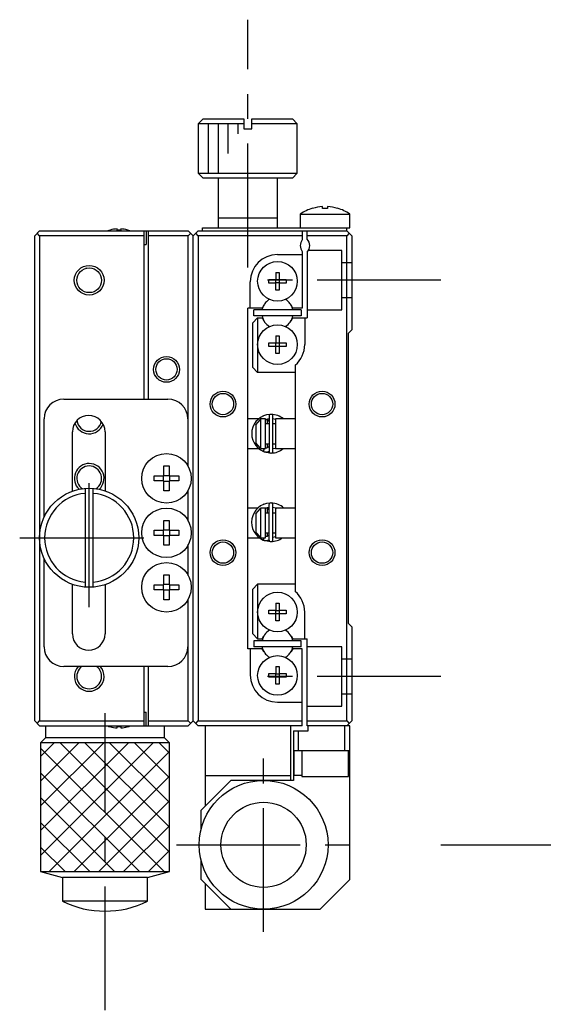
# Model space of a CAD drawing. Extents: x 85 to 389, y -2 to 215.
# Drawn here: x 246.2 to 299.2, y 68.2 to 168.2 of the extents above; entities that cross this region are included whole.
import ezdxf

# ---------------------------------------------------------------- set-up
doc = ezdxf.new("R2010")
doc.units = 0
doc.header["$LTSCALE"] = 10
doc.linetypes.add('CENTER', pattern=[2, 1.25, -0.25, 0.25, -0.25])
doc.linetypes.add('DASHED', pattern=[3.5, 2, -1.5])
doc.layers.get('0').update_dxf_attribs({"linetype": 'CONTINUOUS'})
doc.layers.add('CENTER', color=1, linetype='CENTER')

msp = doc.modelspace()

# ---------------------------------------------------------------- linework, layer by layer
at = {"color": 7, "linetype": 'CONTINUOUS'}
for p, q in [((264.74146, 158.226774), (264.24146, 157.726774)), ((264.74146, 158.226774), (268.84146, 158.226774)), ((268.84146, 158.226774), (268.84146, 157.226774)), ((269.64146, 158.226774), (273.74146, 158.226774)), ((269.64146, 157.226774), (269.64146, 158.226774)), ((274.24146, 157.726774), (273.74146, 158.226774)), ((268.84146, 157.726774), (264.24146, 157.726774)), ((264.24146, 157.726774), (264.24146, 152.726774)), ((268.84146, 157.226774), (269.64146, 157.226774)), ((274.24146, 157.726774), (269.64146, 157.726774)), ((274.24146, 152.726774), (274.24146, 157.726774)), ((264.24146, 152.726774), (274.24146, 152.726774)), ((264.24146, 152.726774), (264.74146, 152.226774)), ((273.74146, 152.226774), (264.74146, 152.226774)), ((266.24146, 152.226774), (266.24146, 147.226774)), ((272.24146, 147.226774), (272.24146, 152.226774)), ((273.74146, 152.226774), (274.24146, 152.726774)), ((275.78287, 149.189355), (275.779527, 149.19621)), ((276.78146, 149.189355), (276.78146, 149.361727)), ((277.30146, 149.189355), (276.78146, 149.189355)), ((277.30146, 149.361727), (277.30146, 149.189355)), ((278.303393, 149.19621), (278.300049, 149.189355)), ((266.24146, 148.226774), (272.24146, 148.226774)), ((274.54146, 148.618432), (279.54146, 148.618432)), ((274.54146, 148.618432), (274.54146, 147.226774)), ((279.54146, 147.226774), (279.54146, 148.618432)), ((255.355098, 146.996296), (255.352844, 147.000918)), ((256.06146, 146.996296), (256.06146, 147.116633)), ((256.42146, 147.116633), (256.42146, 146.996296)), ((257.130076, 147.000918), (257.127821, 146.996296)), ((264.69146, 146.926774), (264.69146, 147.226774)), ((264.69146, 147.226774), (279.54146, 147.226774)), ((279.19146, 147.226774), (279.19146, 146.926774)), ((247.74146, 146.426774), (248.24146, 146.926774)), ((247.74146, 97.426774), (247.74146, 146.426774)), ((248.24146, 146.426774), (247.99146, 146.676774)), ((248.24146, 146.926774), (263.24146, 146.926774)), ((258.74146, 146.426774), (248.24146, 146.426774)), ((248.24146, 146.426774), (248.24146, 97.426774)), ((256.42146, 146.996296), (256.06146, 146.996296)), ((258.74146, 146.926774), (258.74146, 129.926774)), ((258.99146, 146.926774), (258.99146, 145.526774)), ((259.24146, 129.926774), (259.24146, 146.926774)), ((263.24146, 146.426774), (259.24146, 146.426774)), ((263.24146, 146.926774), (263.74146, 146.426774)), ((263.49146, 146.676774), (263.24146, 146.426774)), ((263.24146, 123.114209), (263.24146, 146.426774)), ((264.24146, 146.926774), (263.74146, 146.426774)), ((263.74146, 97.426774), (263.74146, 146.426774)), ((264.24146, 146.426774), (263.99146, 146.676774)), ((264.24146, 146.926774), (279.24146, 146.926774)), ((274.74146, 146.426774), (264.24146, 146.426774)), ((264.24146, 146.426774), (264.24146, 97.426774)), ((274.74146, 146.926774), (274.74146, 146.026774)), ((275.24146, 146.088212), (275.24146, 146.926774)), ((279.24146, 146.426774), (275.24146, 146.426774)), ((279.74146, 146.426774), (279.24146, 146.926774)), ((279.49146, 146.676774), (279.24146, 146.426774)), ((279.24146, 97.426774), (279.24146, 146.426774)), ((279.74146, 146.426774), (279.74146, 136.926774)), ((258.74146, 145.526774), (258.99146, 145.526774)), ((272.24146, 144.526774), (274.74146, 144.526774)), ((274.74146, 144.826774), (274.74146, 139.126774)), ((275.24146, 144.765337), (275.24146, 138.126774)), ((271.355098, 141.646774), (271.355098, 142.006774)), ((271.355098, 142.006774), (272.06146, 142.006774)), ((272.06146, 142.713136), (272.42146, 142.713136)), ((272.06146, 142.713136), (272.06146, 142.006774)), ((272.071832, 141.996402), (272.06146, 142.006774)), ((272.411088, 141.996402), (272.42146, 142.006774)), ((272.42146, 142.713136), (272.42146, 142.006774)), ((272.42146, 142.006774), (273.127821, 142.006774)), ((273.127821, 142.006774), (273.127821, 141.646774)), ((269.49146, 139.126774), (269.49146, 141.776774)), ((272.06146, 141.646774), (271.355098, 141.646774)), ((272.071832, 141.657147), (272.06146, 141.646774)), ((272.06146, 140.940413), (272.06146, 141.646774)), ((272.071832, 141.996402), (272.411088, 141.996402)), ((272.071832, 141.657147), (272.071832, 141.996402)), ((272.411088, 141.657147), (272.071832, 141.657147)), ((272.411088, 141.996402), (272.411088, 141.657147)), ((272.411088, 141.657147), (272.42146, 141.646774)), ((272.42146, 141.646774), (272.42146, 140.940413)), ((273.127821, 141.646774), (272.42146, 141.646774)), ((272.42146, 140.940413), (272.06146, 140.940413)), ((270.697048, 139.126774), (269.24146, 139.126774)), ((269.24146, 104.726774), (269.24146, 139.126774)), ((270.866644, 139.420524), (270.697048, 139.126774)), ((273.785872, 139.126774), (273.616275, 139.420524)), ((274.74146, 139.126774), (273.785872, 139.126774)), ((269.74146, 137.626774), (270.24146, 138.126774)), ((274.64146, 138.926774), (269.84146, 138.926774)), ((269.84146, 138.326774), (269.84146, 138.926774)), ((274.64146, 138.326774), (269.84146, 138.326774)), ((270.24146, 138.126774), (270.697048, 138.126774)), ((270.24146, 138.126774), (270.24146, 132.626774)), ((270.697048, 138.126774), (270.866644, 137.833024)), ((273.616275, 137.833024), (273.785872, 138.126774)), ((273.785872, 138.126774), (275.24146, 138.126774)), ((274.64146, 138.926774), (274.64146, 138.326774)), ((274.99146, 138.126774), (274.99146, 135.426774)), ((269.74146, 133.126774), (269.74146, 137.626774)), ((272.06146, 136.313136), (272.42146, 136.313136)), ((272.06146, 136.313136), (272.06146, 135.606774)), ((272.42146, 136.313136), (272.42146, 135.606774)), ((279.39146, 136.576774), (279.74146, 136.926774)), ((279.39146, 107.276774), (279.39146, 136.576774)), ((271.355098, 135.246774), (271.355098, 135.606774)), ((271.355098, 135.606774), (272.06146, 135.606774)), ((272.06146, 135.246774), (271.355098, 135.246774)), ((272.071832, 135.596402), (272.06146, 135.606774)), ((272.071832, 135.257147), (272.06146, 135.246774)), ((272.06146, 134.540413), (272.06146, 135.246774)), ((272.071832, 135.596402), (272.411088, 135.596402)), ((272.071832, 135.257147), (272.071832, 135.596402)), ((272.411088, 135.257147), (272.071832, 135.257147)), ((272.411088, 135.596402), (272.42146, 135.606774)), ((272.411088, 135.596402), (272.411088, 135.257147)), ((272.411088, 135.257147), (272.42146, 135.246774)), ((272.42146, 135.606774), (273.127821, 135.606774)), ((272.42146, 135.246774), (272.42146, 134.540413)), ((273.127821, 135.246774), (272.42146, 135.246774)), ((273.127821, 135.606774), (273.127821, 135.246774)), ((272.42146, 134.540413), (272.06146, 134.540413)), ((270.24146, 132.626774), (269.74146, 133.126774)), ((274.04146, 133.347712), (274.04146, 110.505837)), ((274.04146, 132.626774), (270.24146, 132.626774)), ((250.69146, 129.926774), (261.19146, 129.926774)), ((270.822736, 128.226786), (270.812482, 128.222364)), ((270.874962, 128.247664), (270.822296, 128.227637)), ((271.389309, 128.184821), (271.389309, 124.684821)), ((271.56737, 128.383594), (271.466746, 128.379968)), ((271.789309, 124.684821), (271.789309, 128.184821)), ((248.69146, 117.999816), (248.69146, 127.926774)), ((263.19146, 127.926774), (263.19146, 123.202509)), ((270.336521, 127.926774), (269.24146, 127.926774)), ((270.04146, 127.34329), (270.54146, 127.872458)), ((270.04146, 127.34329), (270.04146, 125.510259)), ((271.04146, 127.926774), (270.54146, 127.926774)), ((270.54146, 127.926774), (270.54146, 124.926774)), ((271.04128, 127.885374), (271.389308, 127.97282)), ((271.041446, 127.878523), (271.051231, 127.880149)), ((271.04146, 124.926774), (271.04146, 127.926774)), ((271.389309, 127.426774), (271.04146, 127.426774)), ((271.051231, 127.880149), (271.065952, 127.881956)), ((271.065952, 127.881956), (271.08075, 127.883008)), ((271.08075, 127.883008), (271.095585, 127.883303)), ((271.095585, 127.883303), (271.110419, 127.88284)), ((271.110419, 127.88284), (271.125211, 127.881619)), ((271.125211, 127.881619), (271.139923, 127.879644)), ((271.139923, 127.879644), (271.154516, 127.87692)), ((271.154516, 127.87692), (271.168951, 127.873457)), ((271.168951, 127.873457), (271.183191, 127.869262)), ((271.183191, 127.869262), (271.197198, 127.86435)), ((271.197198, 127.86435), (271.210936, 127.858733)), ((271.210936, 127.858733), (271.22437, 127.852429)), ((271.22437, 127.852429), (271.237466, 127.845455)), ((271.237466, 127.845455), (271.250191, 127.83783)), ((271.24146, 127.426774), (271.24146, 127.843524)), ((271.250191, 127.83783), (271.262514, 127.829577)), ((271.262514, 127.829577), (271.274405, 127.820718)), ((271.274405, 127.820718), (271.285834, 127.811277)), ((271.285834, 127.811277), (271.296776, 127.80128)), ((271.296776, 127.80128), (271.307204, 127.790752)), ((271.307204, 127.790752), (271.317094, 127.779723)), ((271.317094, 127.779723), (271.326423, 127.768221)), ((271.326423, 127.768221), (271.335171, 127.756275)), ((271.335171, 127.756275), (271.343318, 127.743915)), ((271.343318, 127.743915), (271.350846, 127.731172)), ((271.350846, 127.731172), (271.357738, 127.718079)), ((271.357738, 127.718079), (271.36398, 127.704667)), ((271.36398, 127.704667), (271.369559, 127.69097)), ((271.369559, 127.69097), (271.374462, 127.677019)), ((271.374462, 127.677019), (271.37868, 127.662849)), ((271.37868, 127.662849), (271.382204, 127.648494)), ((271.382204, 127.648494), (271.385025, 127.633987)), ((271.385025, 127.633987), (271.38714, 127.619363)), ((271.38714, 127.619363), (271.388543, 127.604655)), ((271.388543, 127.604655), (271.389233, 127.5899)), ((271.389233, 127.5899), (271.389309, 127.58321)), ((272.04146, 127.426774), (271.789309, 127.426774)), ((271.789312, 127.972502), (272.041573, 127.918196)), ((274.04146, 127.926774), (272.04146, 127.926774)), ((272.04146, 127.926774), (272.04146, 124.926774)), ((251.54146, 120.628902), (251.54146, 126.626774)), ((254.84146, 126.626774), (254.84146, 120.663862)), ((270.54146, 124.981091), (270.04146, 125.510259)), ((271.04146, 125.426774), (271.389309, 125.426774)), ((271.191133, 125.003067), (271.177053, 124.998475)), ((271.204956, 125.008364), (271.191133, 125.003067)), ((271.21849, 125.014351), (271.204956, 125.008364)), ((271.231699, 125.021012), (271.21849, 125.014351)), ((271.244553, 125.028326), (271.231699, 125.021012)), ((271.24146, 125.026556), (271.24146, 125.426774)), ((271.257019, 125.036273), (271.244553, 125.028326)), ((271.269068, 125.044833), (271.257019, 125.036273)), ((271.280671, 125.053981), (271.269068, 125.044833)), ((271.291801, 125.063693), (271.280671, 125.053981)), ((271.302434, 125.073943), (271.291801, 125.063693)), ((271.312543, 125.084706), (271.302434, 125.073943)), ((271.322107, 125.095954), (271.312543, 125.084706)), ((271.331103, 125.107658), (271.322107, 125.095954)), ((271.339513, 125.119789), (271.331103, 125.107658)), ((271.347316, 125.132317), (271.339513, 125.119789)), ((271.354497, 125.145211), (271.347316, 125.132317)), ((271.361039, 125.158441), (271.354497, 125.145211)), ((271.366929, 125.171975), (271.361039, 125.158441)), ((271.372152, 125.185779), (271.366929, 125.171975)), ((271.376699, 125.199822), (271.372152, 125.185779)), ((271.380559, 125.214071), (271.376699, 125.199822)), ((271.383723, 125.228491), (271.380559, 125.214071)), ((271.386185, 125.243049), (271.383723, 125.228491)), ((271.387939, 125.257711), (271.386185, 125.243049)), ((271.388981, 125.272443), (271.387939, 125.257711)), ((271.389309, 125.286432), (271.388981, 125.272443)), ((271.789309, 125.426774), (272.04146, 125.426774)), ((269.24146, 124.926774), (270.3548, 124.926774)), ((270.54146, 124.926774), (271.04146, 124.926774)), ((270.813424, 124.646813), (270.883101, 124.8751)), ((270.818962, 124.657836), (270.818755, 124.65244)), ((270.818755, 124.65244), (270.819056, 124.648115)), ((270.819674, 124.66427), (270.818962, 124.657836)), ((270.819056, 124.648115), (270.81952, 124.645899)), ((270.81952, 124.645899), (270.822296, 124.642005)), ((270.820889, 124.671701), (270.819674, 124.66427)), ((270.822597, 124.680085), (270.820889, 124.671701)), ((270.822296, 124.642005), (270.852686, 124.629851)), ((270.824789, 124.689368), (270.822597, 124.680085)), ((270.827451, 124.699495), (270.824789, 124.689368)), ((270.830567, 124.710401), (270.827451, 124.699495)), ((270.834117, 124.722021), (270.830567, 124.710401)), ((270.83808, 124.734282), (270.834117, 124.722021)), ((270.84243, 124.747109), (270.83808, 124.734282)), ((270.847142, 124.760422), (270.84243, 124.747109)), ((270.852186, 124.774139), (270.847142, 124.760422)), ((270.857531, 124.788176), (270.852186, 124.774139)), ((270.852686, 124.629851), (270.885347, 124.618597)), ((270.863144, 124.802445), (270.857531, 124.788176)), ((270.86899, 124.81686), (270.863144, 124.802445)), ((270.875033, 124.83133), (270.86899, 124.81686)), ((270.874291, 124.62174), (271.561986, 124.48614)), ((270.881236, 124.845767), (270.875033, 124.83133)), ((270.887561, 124.860081), (270.881236, 124.845767)), ((270.883101, 124.8751), (270.908538, 124.926786)), ((270.885347, 124.618597), (270.918519, 124.608992)), ((270.893968, 124.874184), (270.887561, 124.860081)), ((270.900418, 124.887988), (270.893968, 124.874184)), ((270.906871, 124.90141), (270.900418, 124.887988)), ((270.913288, 124.914365), (270.906871, 124.90141)), ((270.919629, 124.926774), (270.913288, 124.914365)), ((270.918519, 124.608992), (270.952121, 124.601058)), ((270.952121, 124.601058), (270.986068, 124.594814)), ((270.986068, 124.594814), (271.020279, 124.590275)), ((271.020279, 124.590275), (271.054669, 124.587452)), ((271.044974, 124.990493), (271.041447, 124.991119)), ((271.059664, 124.988364), (271.044974, 124.990493)), ((271.054669, 124.587452), (271.089154, 124.58635)), ((271.074441, 124.986989), (271.059664, 124.988364)), ((271.089267, 124.986371), (271.074441, 124.986989)), ((271.089154, 124.58635), (271.123651, 124.586973)), ((271.104102, 124.986512), (271.089267, 124.986371)), ((271.118908, 124.987409), (271.104102, 124.986512)), ((271.133644, 124.989061), (271.118908, 124.987409)), ((271.123651, 124.586973), (271.158074, 124.589319)), ((271.148272, 124.991462), (271.133644, 124.989061)), ((271.162754, 124.994603), (271.148272, 124.991462)), ((271.158074, 124.589319), (271.19234, 124.593382)), ((271.177053, 124.998475), (271.162754, 124.994603)), ((271.19234, 124.593382), (271.226364, 124.599153)), ((271.226364, 124.599153), (271.260065, 124.606616)), ((271.260065, 124.606616), (271.293359, 124.615755)), ((271.293359, 124.615755), (271.326164, 124.626547)), ((271.326164, 124.626547), (271.358401, 124.638966)), ((271.358401, 124.638966), (271.389991, 124.652983)), ((271.389991, 124.652983), (271.391749, 124.653819)), ((272.041594, 124.951588), (271.789336, 124.89684)), ((272.04146, 124.926774), (274.04146, 124.926774)), ((260.78146, 123.185364), (261.30146, 123.185364)), ((260.78146, 122.186774), (260.78146, 123.185364)), ((261.30146, 123.185364), (261.30146, 122.186774)), ((259.78287, 122.186774), (260.78146, 122.186774)), ((259.78287, 121.666774), (259.78287, 122.186774)), ((260.740085, 121.666774), (260.740085, 122.186774)), ((260.78146, 122.228149), (261.30146, 122.228149)), ((261.30146, 122.186774), (262.300049, 122.186774)), ((261.342835, 122.186774), (261.342835, 121.666774)), ((262.300049, 122.186774), (262.300049, 121.666774)), ((260.78146, 121.666774), (259.78287, 121.666774)), ((260.78146, 120.668185), (260.78146, 121.666774)), ((261.30146, 121.625399), (260.78146, 121.625399)), ((261.30146, 121.666774), (261.30146, 120.668185)), ((262.300049, 121.666774), (261.30146, 121.666774)), ((252.84146, 120.910749), (252.84146, 110.9428)), ((253.64146, 110.9428), (253.64146, 120.910749)), ((261.30146, 120.668185), (260.78146, 120.668185)), ((263.19146, 120.651039), (263.19146, 117.702509)), ((263.24146, 117.614209), (263.24146, 120.73934)), ((270.811997, 119.284828), (270.759086, 119.261242)), ((270.864223, 119.305706), (270.811556, 119.28568)), ((271.036514, 118.94566), (271.378568, 119.030863)), ((271.37857, 119.242863), (271.37857, 115.742863)), ((271.556631, 119.441637), (271.456006, 119.43801)), ((271.77857, 115.742863), (271.77857, 119.242863)), ((271.778573, 119.030544), (272.074396, 118.962311)), ((270.258821, 118.926774), (269.24146, 118.926774)), ((270.04146, 118.34329), (270.54146, 118.872458)), ((270.04146, 118.34329), (270.04146, 116.510259)), ((271.173964, 118.926774), (270.54146, 118.926774)), ((270.54146, 118.926774), (270.54146, 115.926774)), ((270.988634, 118.926888), (271.036514, 118.94566)), ((270.992584, 118.926853), (271.041214, 118.938298)), ((271.041214, 118.938298), (271.055213, 118.939998)), ((271.04146, 115.926774), (271.04146, 118.926774)), ((271.37857, 118.426774), (271.04146, 118.426774)), ((271.055213, 118.939998), (271.070011, 118.941051)), ((271.070011, 118.941051), (271.084846, 118.941346)), ((271.084846, 118.941346), (271.09968, 118.940882)), ((271.09968, 118.940882), (271.114472, 118.939662)), ((271.114472, 118.939662), (271.129184, 118.937686)), ((271.129184, 118.937686), (271.143777, 118.934963)), ((271.143777, 118.934963), (271.158212, 118.931499)), ((271.158212, 118.931499), (271.172452, 118.927305)), ((271.172452, 118.927305), (271.186459, 118.922392)), ((271.186459, 118.922392), (271.200196, 118.916776)), ((271.200196, 118.916776), (271.21363, 118.910471)), ((271.21363, 118.910471), (271.226726, 118.903497)), ((271.226726, 118.903497), (271.239452, 118.895873)), ((271.239452, 118.895873), (271.251775, 118.88762)), ((271.24146, 118.426774), (271.24146, 118.8946)), ((271.251775, 118.88762), (271.263665, 118.87876)), ((271.263665, 118.87876), (271.275095, 118.869319)), ((271.275095, 118.869319), (271.286037, 118.859322)), ((271.286037, 118.859322), (271.296465, 118.848795)), ((271.296465, 118.848795), (271.306355, 118.837766)), ((271.306355, 118.837766), (271.315684, 118.826263)), ((271.315684, 118.826263), (271.324432, 118.814317)), ((271.324432, 118.814317), (271.332579, 118.801957)), ((271.332579, 118.801957), (271.340107, 118.789215)), ((271.340107, 118.789215), (271.346999, 118.776122)), ((271.346999, 118.776122), (271.353241, 118.76271)), ((271.353241, 118.76271), (271.35882, 118.749012)), ((271.35882, 118.749012), (271.363723, 118.735062)), ((271.363723, 118.735062), (271.367941, 118.720892)), ((271.367941, 118.720892), (271.371464, 118.706536)), ((271.371464, 118.706536), (271.374286, 118.692029)), ((271.374286, 118.692029), (271.376401, 118.677405)), ((271.376401, 118.677405), (271.377804, 118.662698)), ((271.377804, 118.662698), (271.378493, 118.647943)), ((271.378493, 118.647943), (271.37857, 118.641252)), ((272.04146, 118.426774), (271.77857, 118.426774)), ((274.04146, 118.926774), (272.04146, 118.926774)), ((272.04146, 118.926774), (272.04146, 115.926774)), ((272.074396, 118.962311), (272.169281, 118.92691)), ((260.78146, 117.685364), (261.30146, 117.685364)), ((260.78146, 116.686774), (260.78146, 117.685364)), ((261.30146, 117.685364), (261.30146, 116.686774)), ((259.78287, 116.686774), (260.78146, 116.686774)), ((259.78287, 116.166774), (259.78287, 116.686774)), ((260.78146, 116.166774), (259.78287, 116.166774)), ((260.740085, 116.166774), (260.740085, 116.686774)), ((260.78146, 116.728149), (261.30146, 116.728149)), ((260.78146, 115.168185), (260.78146, 116.166774)), ((261.30146, 116.125399), (260.78146, 116.125399)), ((261.30146, 116.686774), (262.300049, 116.686774)), ((262.300049, 116.166774), (261.30146, 116.166774)), ((261.30146, 116.166774), (261.30146, 115.168185)), ((261.342835, 116.686774), (261.342835, 116.166774)), ((262.300049, 116.686774), (262.300049, 116.166774)), ((270.54146, 115.981091), (270.04146, 116.510259)), ((271.048925, 116.046407), (271.041447, 116.047395)), ((271.04146, 116.426774), (271.37857, 116.426774)), ((271.063702, 116.045032), (271.048925, 116.046407)), ((271.078528, 116.044414), (271.063702, 116.045032)), ((271.093363, 116.044554), (271.078528, 116.044414)), ((271.108168, 116.045452), (271.093363, 116.044554)), ((271.122904, 116.047104), (271.108168, 116.045452)), ((271.137533, 116.049504), (271.122904, 116.047104)), ((271.152015, 116.052645), (271.137533, 116.049504)), ((271.166314, 116.056518), (271.152015, 116.052645)), ((271.180393, 116.061109), (271.166314, 116.056518)), ((271.194217, 116.066407), (271.180393, 116.061109)), ((271.20775, 116.072394), (271.194217, 116.066407)), ((271.22096, 116.079054), (271.20775, 116.072394)), ((271.233813, 116.086368), (271.22096, 116.079054)), ((271.246279, 116.094316), (271.233813, 116.086368)), ((271.24146, 116.091197), (271.24146, 116.426774)), ((271.258328, 116.102875), (271.246279, 116.094316)), ((271.269932, 116.112023), (271.258328, 116.102875)), ((271.281062, 116.121735), (271.269932, 116.112023)), ((271.291694, 116.131986), (271.281062, 116.121735)), ((271.301804, 116.142749), (271.291694, 116.131986)), ((271.311368, 116.153997), (271.301804, 116.142749)), ((271.320364, 116.1657), (271.311368, 116.153997)), ((271.328774, 116.177831), (271.320364, 116.1657)), ((271.336577, 116.190359), (271.328774, 116.177831)), ((271.343758, 116.203254), (271.336577, 116.190359)), ((271.3503, 116.216484), (271.343758, 116.203254)), ((271.35619, 116.230017), (271.3503, 116.216484)), ((271.361413, 116.243822), (271.35619, 116.230017)), ((271.36596, 116.257865), (271.361413, 116.243822)), ((271.36982, 116.272113), (271.36596, 116.257865)), ((271.372984, 116.286534), (271.36982, 116.272113)), ((271.375446, 116.301092), (271.372984, 116.286534)), ((271.3772, 116.315754), (271.375446, 116.301092)), ((271.378242, 116.330485), (271.3772, 116.315754)), ((271.37857, 116.344475), (271.378242, 116.330485)), ((271.77857, 116.426774), (272.04146, 116.426774)), ((272.041612, 116.012961), (271.778597, 115.954882)), ((261.30146, 115.168185), (260.78146, 115.168185)), ((263.19146, 115.151039), (263.19146, 112.202509)), ((263.24146, 112.114209), (263.24146, 115.23934)), ((269.24146, 115.926774), (270.420042, 115.926774)), ((270.54146, 115.926774), (271.04146, 115.926774)), ((270.802685, 115.704858), (270.869468, 115.926777)), ((270.808193, 115.715482), (270.808019, 115.710243)), ((270.808019, 115.710243), (270.808335, 115.706038)), ((270.808855, 115.721725), (270.808193, 115.715482)), ((270.808335, 115.706038), (270.808781, 115.703942)), ((270.808781, 115.703942), (270.811556, 115.700047)), ((270.810001, 115.728933), (270.808855, 115.721725)), ((270.811626, 115.737065), (270.810001, 115.728933)), ((270.811556, 115.700047), (270.841947, 115.687893)), ((270.813717, 115.746071), (270.811626, 115.737065)), ((270.816265, 115.755898), (270.813717, 115.746071)), ((270.819252, 115.766488), (270.816265, 115.755898)), ((270.822662, 115.777777), (270.819252, 115.766488)), ((270.826475, 115.789698), (270.822662, 115.777777)), ((270.830666, 115.802181), (270.826475, 115.789698)), ((270.835212, 115.81515), (270.830666, 115.802181)), ((270.840086, 115.828529), (270.835212, 115.81515)), ((270.845258, 115.842238), (270.840086, 115.828529)), ((270.841947, 115.687893), (270.874608, 115.67664)), ((270.850697, 115.856196), (270.845258, 115.842238)), ((270.856372, 115.870318), (270.850697, 115.856196)), ((270.862248, 115.884522), (270.856372, 115.870318)), ((270.868291, 115.898722), (270.862248, 115.884522)), ((270.863552, 115.679782), (271.551246, 115.544183)), ((270.874464, 115.912834), (270.868291, 115.898722)), ((270.880731, 115.926774), (270.874464, 115.912834)), ((270.874608, 115.67664), (270.90778, 115.667035)), ((270.90778, 115.667035), (270.941382, 115.659101)), ((270.941382, 115.659101), (270.975329, 115.652857)), ((270.975329, 115.652857), (271.00954, 115.648318)), ((271.00954, 115.648318), (271.04393, 115.645494)), ((271.04393, 115.645494), (271.078415, 115.644393)), ((271.078415, 115.644393), (271.112912, 115.645016)), ((271.112912, 115.645016), (271.147335, 115.647362)), ((271.147335, 115.647362), (271.1816, 115.651425)), ((271.1816, 115.651425), (271.215625, 115.657195)), ((271.215625, 115.657195), (271.249325, 115.664659)), ((271.249325, 115.664659), (271.282619, 115.673797)), ((271.282619, 115.673797), (271.315425, 115.684589)), ((271.315425, 115.684589), (271.347662, 115.697008)), ((271.347662, 115.697008), (271.379252, 115.711025)), ((271.379252, 115.711025), (271.38101, 115.711861)), ((272.04146, 115.926774), (274.04146, 115.926774)), ((248.69146, 104.926774), (248.69146, 113.853733)), ((260.78146, 112.185364), (261.30146, 112.185364)), ((260.78146, 111.186774), (260.78146, 112.185364)), ((261.30146, 112.185364), (261.30146, 111.186774)), ((251.54146, 106.226774), (251.54146, 111.224647)), ((254.84146, 111.189687), (254.84146, 106.226774)), ((259.78287, 111.186774), (260.78146, 111.186774)), ((259.78287, 110.666774), (259.78287, 111.186774)), ((260.740085, 110.666774), (260.740085, 111.186774)), ((260.78146, 111.228149), (261.30146, 111.228149)), ((261.30146, 111.186774), (262.300049, 111.186774)), ((261.342835, 111.186774), (261.342835, 110.666774)), ((262.300049, 111.186774), (262.300049, 110.666774)), ((269.74146, 110.726774), (270.24146, 111.226774)), ((274.04146, 111.226774), (270.24146, 111.226774)), ((270.24146, 111.226774), (270.24146, 105.726774)), ((260.78146, 110.666774), (259.78287, 110.666774)), ((260.78146, 109.668185), (260.78146, 110.666774)), ((261.30146, 110.625399), (260.78146, 110.625399)), ((261.30146, 110.666774), (261.30146, 109.668185)), ((262.300049, 110.666774), (261.30146, 110.666774)), ((269.74146, 106.226774), (269.74146, 110.726774)), ((261.30146, 109.668185), (260.78146, 109.668185)), ((263.19146, 109.651039), (263.19146, 104.926774)), ((263.24146, 97.426774), (263.24146, 109.73934)), ((272.06146, 109.313136), (272.42146, 109.313136)), ((272.06146, 109.313136), (272.06146, 108.606774)), ((272.42146, 109.313136), (272.42146, 108.606774)), ((271.355098, 108.246774), (271.355098, 108.606774)), ((271.355098, 108.606774), (272.06146, 108.606774)), ((272.06146, 108.246774), (271.355098, 108.246774)), ((272.071832, 108.596402), (272.06146, 108.606774)), ((272.071832, 108.257147), (272.06146, 108.246774)), ((272.06146, 107.540413), (272.06146, 108.246774)), ((272.071832, 108.596402), (272.411088, 108.596402)), ((272.071832, 108.257147), (272.071832, 108.596402)), ((272.411088, 108.257147), (272.071832, 108.257147)), ((272.411088, 108.596402), (272.42146, 108.606774)), ((272.411088, 108.596402), (272.411088, 108.257147)), ((272.411088, 108.257147), (272.42146, 108.246774)), ((272.42146, 108.606774), (273.127821, 108.606774)), ((272.42146, 108.246774), (272.42146, 107.540413)), ((273.127821, 108.246774), (272.42146, 108.246774)), ((273.127821, 108.606774), (273.127821, 108.246774)), ((274.99146, 105.726774), (274.99146, 108.426774)), ((272.42146, 107.540413), (272.06146, 107.540413)), ((279.74146, 106.926774), (279.39146, 107.276774)), ((270.24146, 105.726774), (269.74146, 106.226774)), ((270.697048, 105.726774), (270.866644, 106.020524)), ((273.616275, 106.020524), (273.785872, 105.726774)), ((279.74146, 106.926774), (279.74146, 97.426774)), ((269.84146, 105.526774), (269.84146, 104.926774)), ((274.64146, 105.526774), (269.84146, 105.526774)), ((270.24146, 105.726774), (270.697048, 105.726774)), ((273.785872, 105.726774), (275.24146, 105.726774)), ((274.64146, 104.926774), (274.64146, 105.526774)), ((275.24146, 96.926774), (275.24146, 105.726774)), ((270.697048, 104.726774), (269.24146, 104.726774)), ((269.49146, 104.726774), (269.49146, 102.076774)), ((274.64146, 104.926774), (269.84146, 104.926774)), ((270.866644, 104.433024), (270.697048, 104.726774)), ((273.785872, 104.726774), (273.616275, 104.433024)), ((274.74146, 104.726774), (273.785872, 104.726774)), ((274.74146, 96.926774), (274.74146, 104.726774)), ((261.19146, 102.926774), (250.69146, 102.926774)), ((258.74146, 102.926774), (258.74146, 96.926774)), ((259.24146, 96.926774), (259.24146, 102.926774)), ((271.355098, 101.846774), (271.355098, 102.206774)), ((271.355098, 102.206774), (272.06146, 102.206774)), ((272.06146, 102.913136), (272.42146, 102.913136)), ((272.06146, 102.913136), (272.06146, 102.206774)), ((272.071832, 102.196402), (272.06146, 102.206774)), ((272.071832, 102.196402), (272.411088, 102.196402)), ((272.071832, 101.857147), (272.071832, 102.196402)), ((272.411088, 102.196402), (272.42146, 102.206774)), ((272.411088, 102.196402), (272.411088, 101.857147)), ((272.42146, 102.913136), (272.42146, 102.206774)), ((272.42146, 102.206774), (273.127821, 102.206774)), ((273.127821, 102.206774), (273.127821, 101.846774)), ((272.06146, 101.846774), (271.355098, 101.846774)), ((272.071832, 101.857147), (272.06146, 101.846774)), ((272.06146, 101.140413), (272.06146, 101.846774)), ((272.42146, 101.140413), (272.06146, 101.140413)), ((272.411088, 101.857147), (272.071832, 101.857147)), ((272.411088, 101.857147), (272.42146, 101.846774)), ((272.42146, 101.846774), (272.42146, 101.140413)), ((273.127821, 101.846774), (272.42146, 101.846774)), ((272.24146, 99.326774), (274.74146, 99.326774)), ((258.74146, 98.326774), (258.99146, 98.326774)), ((258.99146, 96.926774), (258.99146, 98.326774)), ((248.24146, 96.926774), (247.74146, 97.426774)), ((247.99146, 97.176774), (248.24146, 97.426774)), ((248.24146, 97.426774), (258.74146, 97.426774)), ((259.24146, 97.426774), (263.24146, 97.426774)), ((263.24146, 97.426774), (263.49146, 97.176774)), ((263.74146, 97.426774), (263.24146, 96.926774)), ((264.24146, 96.926774), (263.74146, 97.426774)), ((263.99146, 97.176774), (264.24146, 97.426774)), ((264.24146, 97.426774), (274.74146, 97.426774)), ((275.24146, 97.426774), (279.24146, 97.426774)), ((279.24146, 97.426774), (279.49146, 97.176774)), ((279.24146, 96.926774), (279.74146, 97.426774)), ((248.24146, 96.926774), (263.24146, 96.926774)), ((248.841464, 96.926774), (248.841464, 95.72677)), ((255.352844, 96.85263), (255.355098, 96.857253)), ((256.06146, 96.857253), (256.42146, 96.857253)), ((256.06146, 96.736915), (256.06146, 96.857253)), ((256.42146, 96.857253), (256.42146, 96.736915)), ((257.127821, 96.857253), (257.130076, 96.85263)), ((260.841456, 95.72677), (260.841456, 96.926774)), ((274.74146, 96.926774), (264.24146, 96.926774)), ((264.94146, 96.926774), (264.94146, 88.826774)), ((273.54146, 96.926774), (273.54146, 91.426774)), ((273.84146, 96.426774), (273.84146, 91.426774)), ((273.84146, 96.426774), (275.34146, 96.426774)), ((274.34146, 96.426774), (274.34146, 94.426774)), ((279.54146, 96.926774), (275.24146, 96.926774)), ((275.34146, 96.426774), (275.34146, 96.926774)), ((279.04146, 94.426774), (279.04146, 96.926774)), ((279.54146, 81.426774), (279.54146, 96.926774)), ((248.841464, 95.72677), (248.341461, 95.226768)), ((261.341459, 95.226768), (248.341461, 95.226768)), ((248.341461, 95.226768), (248.341461, 82.226767)), ((260.841456, 95.72677), (248.841464, 95.72677)), ((261.341459, 95.226768), (260.841456, 95.72677)), ((261.341459, 82.226767), (261.341459, 95.226768)), ((279.54146, 94.426774), (273.84146, 94.426774)), ((273.881723, 94.426774), (273.881723, 91.926774)), ((274.69146, 94.426774), (274.69146, 91.826774)), ((279.39146, 91.826774), (279.39146, 94.426774)), ((279.472281, 91.926774), (279.472281, 94.426774)), ((267.54146, 91.426774), (264.54146, 88.426774)), ((264.94146, 91.926774), (273.54146, 91.926774)), ((273.84146, 91.426774), (267.54146, 91.426774)), ((274.69146, 91.926774), (273.84146, 91.926774)), ((274.69146, 91.826774), (279.39146, 91.826774)), ((279.54146, 91.926774), (279.39146, 91.926774)), ((264.54146, 86.52677), (264.54146, 88.426774)), ((264.54146, 81.426774), (264.54146, 83.326778)), ((248.341461, 82.226767), (250.54146, 81.637279)), ((248.341461, 82.226767), (261.341459, 82.226767)), ((259.14146, 81.637279), (261.341459, 82.226767)), ((259.14146, 81.637279), (250.54146, 81.637279)), ((250.54146, 81.637279), (250.54146, 79.226768)), ((259.14146, 79.226768), (259.14146, 81.637279)), ((264.54146, 81.426774), (267.54146, 78.426774)), ((264.94146, 81.026774), (264.94146, 78.426774)), ((276.54146, 78.426774), (279.54146, 81.426774)), ((259.14146, 79.226768), (250.54146, 79.226768)), ((264.94146, 78.426774), (276.54146, 78.426774))]:
    msp.add_line(p, q, dxfattribs=at)
at = {"color": 3, "linetype": 'CONTINUOUS'}
for p, q in [((265.24146, 157.726774), (265.24146, 152.726774)), ((266.24146, 157.726774), (266.24146, 152.726774)), ((267.24146, 157.726774), (267.24146, 154.726774)), ((268.24146, 157.726774), (268.24146, 156.726774)), ((252.977218, 143.148526), (252.853107, 143.114917)), ((248.341461, 93.85615), (249.71208, 95.226768)), ((248.341461, 91.35615), (252.21208, 95.226768)), ((248.341461, 88.85615), (254.71208, 95.226768)), ((248.341461, 86.35615), (257.21208, 95.226768)), ((248.341461, 83.85615), (259.71208, 95.226768)), ((250.305001, 95.226768), (261.341459, 84.190311)), ((252.805001, 95.226768), (261.341459, 86.690311)), ((255.305001, 95.226768), (261.341459, 89.190311)), ((257.805001, 95.226768), (261.341459, 91.690311)), ((260.305001, 95.226768), (261.341459, 94.190311)), ((248.341461, 94.690309), (260.805002, 82.226767)), ((249.212079, 82.226767), (261.341459, 94.356148)), ((248.341461, 92.190309), (258.305002, 82.226767)), ((251.712079, 82.226767), (261.341459, 91.856148)), ((248.341461, 89.690309), (255.805002, 82.226767)), ((254.212079, 82.226767), (261.341459, 89.356148)), ((248.341461, 87.190309), (253.305002, 82.226767)), ((256.712079, 82.226767), (261.341459, 86.856148)), ((248.341461, 84.690309), (250.805002, 82.226767)), ((259.212079, 82.226767), (261.341459, 84.356148))]:
    msp.add_line(p, q, dxfattribs=at)
at = {"color": 3, "linetype": 'DASHED'}
for p, q in [((278.74146, 144.926774), (275.357191, 144.926774)), ((278.74146, 138.926774), (278.74146, 144.926774)), ((279.74146, 143.676774), (278.74146, 143.676774)), ((278.74146, 140.176774), (279.74146, 140.176774)), ((275.24146, 138.926774), (278.74146, 138.926774)), ((278.74146, 104.926774), (275.24146, 104.926774)), ((278.74146, 98.926774), (278.74146, 104.926774)), ((279.74146, 103.676774), (278.74146, 103.676774)), ((278.74146, 100.176774), (279.74146, 100.176774)), ((275.24146, 98.926774), (278.74146, 98.926774))]:
    msp.add_line(p, q, dxfattribs=at)
at = {"color": 3, "linetype": 'CONTINUOUS'}
for centre, radius in [((253.24146, 141.926774), 1.5), ((261.04146, 132.926774), 1.3), ((266.74146, 129.426774), 1.3), ((276.74146, 129.426774), 1.3), ((266.74146, 114.426774), 1.3), ((276.74146, 114.426774), 1.3)]:
    msp.add_circle(centre, radius, dxfattribs=at)
at = {"color": 7, "linetype": 'CONTINUOUS'}
for centre, radius in [((253.24146, 141.926774), 1.25), ((272.24146, 141.826774), 2), ((272.24146, 135.426774), 2), ((261.04146, 132.926774), 1.075), ((266.74146, 129.426774), 1.075), ((276.74146, 129.426774), 1.075), ((261.04146, 121.926774), 2.5), ((253.24146, 115.926774), 5), ((261.04146, 116.426774), 2.5), ((266.74146, 114.426774), 1.075), ((276.74146, 114.426774), 1.075), ((261.04146, 110.926774), 2.5), ((272.24146, 108.426774), 2), ((272.24146, 102.026774), 2), ((270.84146, 84.926774), 6.499999), ((270.84146, 84.926774), 4.3)]:
    msp.add_circle(centre, radius, dxfattribs=at)
for centre, radius, start, end in [((277.04146, 144.876774), 4.5, 106.285843, 123.748989), ((277.04146, 144.876774), 4.492483, 93.317816, 106.26943), ((277.04146, 144.876774), 4.492483, 73.73057, 86.682184), ((277.04146, 144.876774), 4.5, 56.251011, 73.714157), ((256.24146, 143.926774), 3.2, 106.122533, 110.364135), ((256.24146, 143.926774), 3.194933, 93.229709, 106.106712), ((256.24146, 143.926774), 3.194933, 73.893288, 86.770291), ((256.24146, 143.926774), 3.2, 69.635865, 73.877467), ((275.54146, 145.426774), 1, 143.130102, 216.869898), ((274.49146, 145.426774), 1, 318.590378, 41.409622), ((272.24146, 141.776774), 2.75, 90, 180), ((272.24146, 138.626773), 1.5875, 150, 169.10691), ((272.24146, 138.626774), 1.5875, 135, 150), ((272.35646, 138.511965), 1.75, 121.886504, 135.004406), ((272.24146, 138.626773), 1.5875, 120.433182, 134.999974), ((272.24146, 138.626773), 1.5875, 45.000026, 59.566818), ((272.12646, 138.511965), 1.75, 44.995594, 58.113496), ((272.24146, 138.626774), 1.5875, 30, 45), ((272.24146, 138.626773), 1.5875, 10.89309, 30), ((272.24146, 138.626773), 1.5875, 190.893016, 239.566737), ((272.24146, 138.626773), 1.5875, 300.433263, 349.106984), ((272.35646, 138.741584), 1.75, 224.995594, 238.113496), ((272.12646, 138.741584), 1.75, 301.886504, 315.004406), ((272.24146, 135.426774), 2.75, 310.885193, 0), ((250.69146, 127.926774), 2, 90, 180), ((261.19146, 127.926774), 2, 0, 90), ((253.19146, 126.626774), 1.65, 0, 180), ((271.589778, 126.43472), 1.949135, 93.61900351, 246.81936875), ((271.589309, 128.184821), 0.2, 0, 180), ((271.589547, 126.436335), 1.947318, 49.957352, 89.186904), ((253.24146, 127.926774), 1.25, 187.220583, 348.374221), ((271.589309, 124.684821), 0.2, 180, 0), ((271.58739, 126.440203), 1.954341, 270.753242, 309.236663), ((253.24146, 121.926774), 1.25, 303.12294, 236.87706), ((253.24146, 115.926774), 4.5, 95.099689, 264.900311), ((253.24146, 115.926774), 4.5, 275.099689, 84.900311), ((271.579038, 117.492762), 1.949135, 93.61900351, 246.81936875), ((271.57857, 119.242863), 0.2, 0, 180), ((271.57873, 117.493889), 1.947808, 47.380449, 89.184842), ((271.57857, 115.742863), 0.2, 180, 0), ((271.576278, 117.500181), 1.95628, 270.763408, 306.440289), ((272.24146, 108.426774), 2.75, 0, 49.114807), ((253.19146, 106.226774), 1.65, 180, 0), ((272.24146, 105.226775), 1.5875, 120.433263, 169.106984), ((272.35646, 105.111965), 1.75, 121.886504, 135.004406), ((272.24146, 105.226775), 1.5875, 10.893016, 59.566737), ((272.12646, 105.111965), 1.75, 44.995594, 58.113496), ((250.69146, 104.926774), 2, 180, 270), ((261.19146, 104.926774), 2, 270, 0), ((272.24146, 105.226775), 1.5875, 190.89309, 210), ((272.24146, 105.226774), 1.5875, 210, 225), ((272.24146, 105.226775), 1.5875, 225.000026, 239.566818), ((272.35646, 105.341584), 1.75, 224.995594, 238.113496), ((272.24146, 105.226775), 1.5875, 300.433182, 314.999974), ((272.12646, 105.341584), 1.75, 301.886504, 315.004406), ((272.24146, 105.226774), 1.5875, 315, 330), ((272.24146, 105.226775), 1.5875, 329.999969, 349.10691), ((253.24146, 101.926774), 1.25, 126.869898, 53.130102), ((272.24146, 102.076774), 2.75, 180, 270), ((256.24146, 99.926774), 3.2, 249.635865, 253.877467), ((256.24146, 99.926774), 3.194933, 253.893288, 266.770291), ((256.24146, 99.926774), 3.194933, 273.229709, 286.106712), ((256.24146, 99.926774), 3.2, 286.122533, 290.364135), ((254.84146, 87.971769), 9.745001, 243.816209, 296.183791)]:
    msp.add_arc(centre, radius, start, end, dxfattribs=at)
at = {"color": 3, "linetype": 'CONTINUOUS'}
for centre, start, end in [((253.24146, 127.926774), 196.012751, 339.582053), ((253.24146, 121.926774), 311.810315, 227.401187), ((253.24146, 101.926774), 138.189685, 41.810315)]:
    msp.add_arc(centre, 1.5, start, end, dxfattribs=at)
at = {"layer": 'CENTER', "color": 1, "linetype": 'CENTER'}
for p, q in [((269.24146, 143.226771), (269.24146, 168.226771)), ((288.74146, 141.926774), (268.74146, 141.926774)), ((253.24146, 108.926774), (253.24146, 122.926774)), ((246.24146, 115.926774), (260.24146, 115.926774)), ((288.74146, 101.926774), (268.74146, 101.926774)), ((254.84146, 68.226771), (254.84146, 98.226771)), ((270.84146, 76.126776), (270.84146, 93.726773)), ((262.041461, 84.926774), (279.641459, 84.926774)), ((288.74146, 84.926774), (365.583254, 84.926774))]:
    msp.add_line(p, q, dxfattribs=at)

doc.saveas('drawing.dxf')
